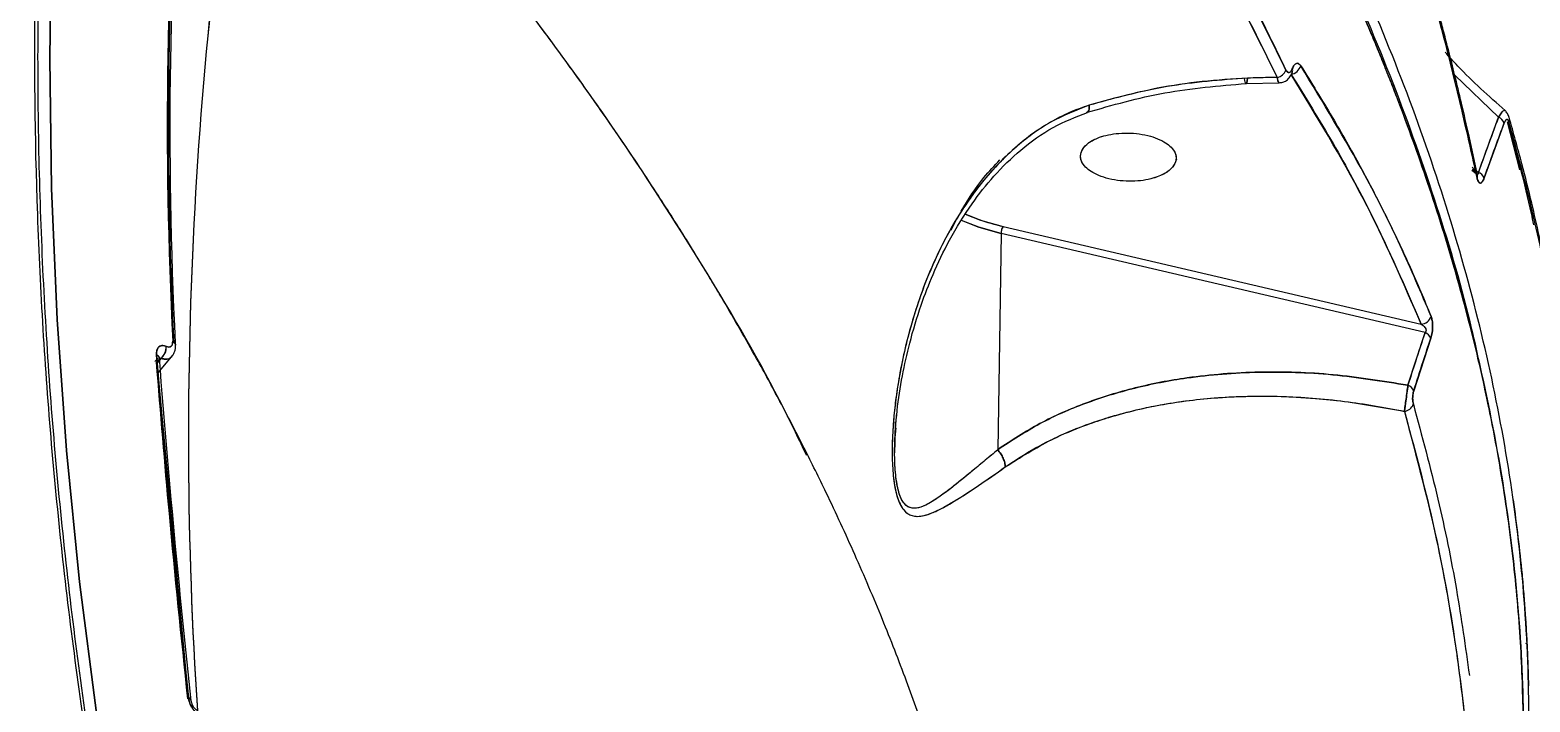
# Model space of a CAD drawing. Header units: millimetres. Extents: x -7083 to 7374, y -8368 to 7509.
# Drawn here: x 1750.2 to 1896.4, y -1570.4 to -1504.9 of the extents above; entities that cross this region are included whole.
import ezdxf

# ---------------------------------------------------------------- set-up
doc = ezdxf.new("R2010")
doc.units = ezdxf.units.MM
for name, color, linetype in [('DIKOM_ОБЪЕКТ', 7, 'Continuous'), ('DIKOM_РАЗМЕР_ЗОНА', 7, 'Continuous'), ('DIKOM_РАЗМЕР_ОБЪЕКТА', 7, 'Continuous')]:
    doc.layers.add(name, color=color, linetype=linetype)
doc.styles.add('style1', font='arial.ttf', dxfattribs={"width": 0.8})
doc.dimstyles.new('1-50', dxfattribs={"dimtxt": 300, "dimasz": 200, "dimexe": 100, "dimexo": 0, "dimgap": 100, "dimtad": 1, "dimtxsty": 'style1', "dimcen": 200, "dimclrd": 7, "dimclre": 7, "dimclrt": 7, "dimadec": 1, "dimazin": 2, "dimtfac": 1, "dimtmove": 0, "dimatfit": 2, "dimfxl": 0, "dimlwd": 25, "dimlwe": 18, "dimarcsym": 0})

# ---------------------------------------------------------------- blocks, each defined once
blk = doc.blocks.new('*D10')
at = {"layer": 'Defpoints', "color": 0, "transparency": 16777216}
for p in [(-5583.43, 647.96), (4593.55, 648.92), (4593.55, -5902.54)]:
    blk.add_point(p, dxfattribs=at)
at = {"layer": 'DIKOM_РАЗМЕР_ОБЪЕКТА', "color": 7, "lineweight": 18, "transparency": 16777216}
for p, q in [((-5583.43, 647.96), (-5583.43, -6002.54)), ((4593.55, 648.92), (4593.55, -6002.54))]:
    blk.add_line(p, q, dxfattribs=at)
at = {"layer": 'DIKOM_РАЗМЕР_ОБЪЕКТА', "color": 7, "lineweight": 25, "transparency": 16777216}
blk.add_line((-5383.43, -5902.54), (4393.55, -5902.54), dxfattribs=at)
at = {"layer": 'DIKOM_РАЗМЕР_ОБЪЕКТА', "color": 7, "transparency": 16777216}
for points in [[(-5383.43, -5869.2), (-5383.43, -5935.87), (-5583.43, -5902.54)], [(4393.55, -5869.2), (4393.55, -5935.87), (4593.55, -5902.54)]]:
    blk.add_solid(points, dxfattribs=at)
at = {"layer": 'DIKOM_РАЗМЕР_ОБЪЕКТА', "color": 7, "transparency": 16777216, "insert": (-226.13, -5649.37), "char_height": 300, "attachment_point": 5, "style": 'style1'}
blk.add_mtext('10150', dxfattribs=at)
blk = doc.blocks.new('*D11')
at = {"layer": 'Defpoints', "color": 0, "transparency": 16777216}
for p in [(-321.71, 5509.06), (-348.71, -4811.52), (5568.58, -4811.52)]:
    blk.add_point(p, dxfattribs=at)
at = {"layer": 'DIKOM_РАЗМЕР_ОБЪЕКТА', "color": 7, "lineweight": 18, "transparency": 16777216}
for p, q in [((-321.71, 5509.06), (5668.58, 5509.06)), ((-348.71, -4811.52), (5668.58, -4811.52))]:
    blk.add_line(p, q, dxfattribs=at)
at = {"layer": 'DIKOM_РАЗМЕР_ОБЪЕКТА', "color": 7, "lineweight": 25, "transparency": 16777216}
blk.add_line((5568.58, 5309.06), (5568.58, -4611.52), dxfattribs=at)
at = {"layer": 'DIKOM_РАЗМЕР_ОБЪЕКТА', "color": 7, "transparency": 16777216}
for points in [[(5535.25, 5309.06), (5601.91, 5309.06), (5568.58, 5509.06)], [(5535.25, -4611.52), (5601.91, -4611.52), (5568.58, -4811.52)]]:
    blk.add_solid(points, dxfattribs=at)
at = {"layer": 'DIKOM_РАЗМЕР_ОБЪЕКТА', "color": 7, "transparency": 16777216, "insert": (5315.31, 775.23), "char_height": 300, "attachment_point": 5, "rotation": 90, "style": 'style1'}
blk.add_mtext('10300', dxfattribs=at)
blk = doc.blocks.new('*D12')
at = {"layer": 'Defpoints', "color": 0, "transparency": 16777216}
for p in [(-621.71, 7509.06), (-373.6, -6811.53), (7273.89, -6811.53)]:
    blk.add_point(p, dxfattribs=at)
at = {"layer": 'DIKOM_РАЗМЕР_ЗОНА', "color": 7, "lineweight": 18, "transparency": 16777216}
for p, q in [((-621.71, 7509.06), (7373.89, 7509.06)), ((-373.6, -6811.53), (7373.89, -6811.53))]:
    blk.add_line(p, q, dxfattribs=at)
at = {"layer": 'DIKOM_РАЗМЕР_ЗОНА', "color": 7, "lineweight": 25, "transparency": 16777216}
blk.add_line((7273.89, 7309.06), (7273.89, -6611.53), dxfattribs=at)
at = {"layer": 'DIKOM_РАЗМЕР_ЗОНА', "color": 7, "transparency": 16777216}
for points in [[(7240.56, 7309.06), (7307.22, 7309.06), (7273.89, 7509.06)], [(7240.56, -6611.53), (7307.22, -6611.53), (7273.89, -6811.53)]]:
    blk.add_solid(points, dxfattribs=at)
at = {"layer": 'DIKOM_РАЗМЕР_ЗОНА', "color": 7, "transparency": 16777216, "insert": (7020.62, 1288.25), "char_height": 300, "attachment_point": 5, "rotation": 90, "style": 'style1'}
blk.add_mtext('14300', dxfattribs=at)
blk = doc.blocks.new('*D13')
at = {"layer": 'Defpoints', "color": 0, "transparency": 16777216}
for p in [(6593.53, 996.24), (-7083.43, 647.96), (6593.53, -8268.31)]:
    blk.add_point(p, dxfattribs=at)
at = {"layer": 'DIKOM_РАЗМЕР_ЗОНА', "color": 7, "lineweight": 18, "transparency": 16777216}
for p, q in [((6593.53, 996.24), (6593.53, -8368.31)), ((-7083.43, 647.96), (-7083.43, -8368.31))]:
    blk.add_line(p, q, dxfattribs=at)
at = {"layer": 'DIKOM_РАЗМЕР_ЗОНА', "color": 7, "lineweight": 25, "transparency": 16777216}
blk.add_line((-6883.43, -8268.31), (6393.53, -8268.31), dxfattribs=at)
at = {"layer": 'DIKOM_РАЗМЕР_ЗОНА', "color": 7, "transparency": 16777216}
for points in [[(-6883.43, -8234.97), (-6883.43, -8301.64), (-7083.43, -8268.31)], [(6393.53, -8234.97), (6393.53, -8301.64), (6593.53, -8268.31)]]:
    blk.add_solid(points, dxfattribs=at)
at = {"layer": 'DIKOM_РАЗМЕР_ЗОНА', "color": 7, "transparency": 16777216, "insert": (322.1, -8015.03), "char_height": 300, "attachment_point": 5, "style": 'style1'}
blk.add_mtext('13650', dxfattribs=at)

msp = doc.modelspace()

# ---------------------------------------------------------------- linework, layer by layer
at = {"layer": 'DIKOM_ОБЪЕКТ', "color": 7, "linetype": 'Continuous', "lineweight": 15}
for p, q in [((1871.776, -1509.546), (1868.895, -1509.597)), ((1871.541, -1509.077), (1871.539, -1509.077)), ((1872.249, -1509.299), (1872.271, -1509.304)), ((1893.344, -1513.409), (1889.081, -1509.312)), ((1889.082, -1509.316), (1893.344, -1513.409)), ((1868.763, -1510.125), (1871.986, -1510.057)), ((1891.382, -1518.781), (1893.344, -1513.409)), ((1893.911, -1513.956), (1891.953, -1519.317)), ((1895.414, -1518.522), (1894.226, -1513.842)), ((1852.68, -1516.808), (1852.672, -1516.833)), ((1861.952, -1517.508), (1861.808, -1517.924)), ((1861.861, -1517.795), (1861.864, -1517.788)), ((1890.756, -1518.566), (1891.154, -1518.888)), ((1890.768, -1518.284), (1891.064, -1518.523)), ((1891.155, -1518.888), (1890.82, -1518.513)), ((1891.075, -1518.533), (1891.382, -1518.781)), ((1891.188, -1518.914), (1891.27, -1518.908)), ((1840.007, -1524.423), (1840.505, -1523.435)), ((1845.07, -1524.06), (1885.815, -1533.575)), ((1845.07, -1524.06), (1885.815, -1533.575)), ((1844.867, -1524.724), (1844.548, -1545.803)), ((1886.192, -1534.374), (1844.867, -1524.724)), ((1884.518, -1539.52), (1886.192, -1534.374)), ((1763.536, -1535.744), (1763.518, -1535.735)), ((1763.518, -1535.735), (1763.536, -1535.744)), ((1886.751, -1534.945), (1885.081, -1540.079)), ((1762.746, -1536.926), (1762.407, -1537.203)), ((1763.01, -1536.909), (1762.551, -1537.471)), ((1765.679, -1569.952), (1762.575, -1536.585)), ((1762.591, -1537.228), (1762.628, -1537.198)), ((1762.737, -1538.326), (1764.18, -1536.606)), ((1763.01, -1536.909), (1762.75, -1537.232)), ((1762.824, -1537.037), (1762.992, -1536.9)), ((1762.857, -1536.891), (1762.837, -1536.875)), ((1762.992, -1536.9), (1763.01, -1536.909)), ((1834.571, -1541.315), (1834.567, -1541.545)), ((1834.544, -1543.093), (1834.507, -1545.547)), ((1764.979, -1563.057), (1765.631, -1570.073)), ((1896.118, -1564.735), (1896.019, -1564.677)), ((1896.119, -1564.744), (1896.019, -1564.685))]:
    msp.add_line(p, q, dxfattribs=at)
at = {"layer": 'DIKOM_ОБЪЕКТ', "color": 7, "linetype": 'Continuous', "lineweight": 15, "flags": 128}
for points in [[(1770.432, -1635.432), (1766.971, -1622.682), (1763.869, -1609.905), (1761.127, -1597.107), (1758.749, -1584.297), (1756.735, -1571.483), (1755.086, -1558.675), (1753.804, -1545.88), (1752.89, -1533.106), (1752.344, -1520.363), (1752.167, -1507.658), (1752.359, -1495), (1752.919, -1482.397), (1753.847, -1469.857), (1755.143, -1457.389), (1756.805, -1445.001), (1758.833, -1432.7), (1761.226, -1420.495), (1763.981, -1408.395), (1767.097, -1396.406), (1770.572, -1384.536), (1774.404, -1372.794)], [(1774.404, -1372.794), (1770.572, -1384.536), (1767.097, -1396.406), (1763.981, -1408.395), (1761.226, -1420.495), (1758.833, -1432.7), (1756.805, -1445.001), (1755.143, -1457.389), (1753.847, -1469.857), (1752.919, -1482.397), (1752.359, -1495), (1752.167, -1507.658), (1752.344, -1520.363), (1752.89, -1533.106), (1753.804, -1545.88), (1755.086, -1558.675), (1756.735, -1571.483), (1758.749, -1584.297), (1761.127, -1597.107), (1763.869, -1609.905), (1766.971, -1622.682), (1770.432, -1635.432)], [(1868.895, -1509.597), (1868.866, -1509.858), (1868.827, -1510.035), (1868.779, -1510.119), (1868.726, -1510.106), (1868.67, -1509.996), (1868.612, -1509.796), (1868.583, -1509.66)], [(1868.763, -1510.125), (1868.779, -1510.119), (1868.827, -1510.035), (1868.866, -1509.858), (1868.895, -1509.597)], [(1841.361, -1522.846), (1842.873, -1523.429), (1845.07, -1524.06)], [(1840.99, -1523.45), (1842.715, -1524.112), (1844.867, -1524.724)], [(1844.867, -1524.724), (1842.715, -1524.112), (1841.032, -1523.468)], [(1764.251, -1535.383), (1763.983, -1528.891), (1763.968, -1528.445)], [(1764.161, -1535.232), (1764.242, -1535.277), (1764.31, -1535.328), (1764.365, -1535.384), (1764.406, -1535.443), (1764.431, -1535.505), (1764.44, -1535.568), (1764.434, -1535.632), (1764.411, -1535.696)], [(1762.575, -1536.585), (1762.695, -1536.652), (1762.784, -1536.729), (1762.838, -1536.816), (1762.857, -1536.908), (1762.84, -1537.003), (1762.786, -1537.096), (1762.698, -1537.185), (1762.58, -1537.265)], [(1896.007, -1562.396), (1895.992, -1562.422), (1895.966, -1562.467)], [(1895.967, -1562.466), (1895.992, -1562.422), (1896.006, -1562.398)]]:
    msp.add_lwpolyline(points, dxfattribs=at)
at = {"layer": 'DIKOM_ОБЪЕКТ', "color": 7, "linetype": 'Continuous', "lineweight": 15}
for centre, radius, start, end in [((2172.566, -1544.625), 406.879, 169.94975, 183.75446), ((2172.56, -1544.624), 406.873, 169.94969, 183.7474), ((2187.231, -1513.922), 423.607, 175.38372, 182.88355), ((2186.981, -1514.563), 423.243, 175.38346, 182.81955), ((2187.101, -1514.402), 423.225, 175.38358, 182.84796), ((1872.95, -1508.082), 1.162, 278.91, 344.372), ((1871.518, -1508.38), 1.195, 282.47869, 339.03287), ((1872.851, -1508.869), 0.439, 342.13968, 24.3787), ((1872.851, -1508.869), 0.439, 342.18282, 24.3769), ((1892.926, -1514.41), 1.085, 24.73065, 67.3237), ((1893.761, -1513.616), 0.645, 337.44213, 18.11449), ((1893.759, -1513.616), 0.648, 337.48566, 15.49153), ((1890.582, -1519.278), 0.801, 47.27078, 72.69198), ((1890.614, -1519.217), 0.734, 35.7895, 73.7013), ((1890.769, -1519.078), 0.529, 335.08044, 18.76577), ((1890.768, -1519.078), 0.53, 335.09609, 17.72829), ((1890.987, -1519.775), 1.07, 25.34391, 68.33707), ((1846.081, -1524.733), 1.215, 146.39893, 179.61005), ((1885.729, -1532.474), 1.104, 274.45053, 341.86895), ((1885.812, -1535.305), 1.006, 20.96739, 67.78254), ((1762.093, -1535.793), 1.426, 309.0717, 2.3392), ((1762.112, -1535.802), 1.426, 309.06824, 2.33817), ((1764.02, -1535.634), 0.426, 9.67658, 70.68928), ((1762.461, -1536.972), 0.403, 10.59151, 73.51796), ((1884.158, -1540.445), 0.992, 21.62189, 68.72453), ((1884.029, -1540.994), 1.086, 277.88284, 339.21712), ((1765.558, -1570.344), 0.41, 10.44393, 72.86877), ((1765.556, -1570.347), 0.414, 11.91884, 72.71455)]:
    msp.add_arc(centre, radius, start, end, dxfattribs=at)
for points, knots in [([(1912.374, -1512.63), (1913.301, -1510.575), (1915.159, -1506.455), (1917.635, -1499.904), (1919.872, -1493.102), (1921.842, -1486.049), (1923.558, -1478.739), (1925.027, -1471.115), (1926.135, -1463.857), (1926.952, -1457.032), (1927.538, -1450.698), (1927.974, -1444.104), (1928.244, -1437.382), (1928.333, -1431.604), (1928.321, -1426.857), (1928.264, -1423.067), (1928.156, -1419.178), (1927.996, -1415.189), (1927.781, -1411.098), (1927.507, -1406.905), (1927.114, -1401.831), (1926.547, -1395.758), (1925.738, -1388.562), (1924.728, -1380.928), (1923.533, -1373.088), (1922.296, -1365.901), (1921.075, -1359.415), (1919.923, -1353.707), (1918.559, -1347.368), (1917.476, -1342.657), (1916.701, -1339.417), (1916.44, -1338.338), (1916.172, -1337.241), (1915.897, -1336.127), (1915.616, -1334.996), (1915.28, -1333.661), (1914.835, -1331.913), (1914.22, -1329.54), (1913.421, -1326.52), (1912.421, -1322.846), (1911.255, -1318.688), (1910.043, -1314.504), (1908.612, -1309.703), (1907.045, -1304.623), (1905.159, -1298.732), (1902.627, -1291.096), (1899.324, -1281.65), (1895.358, -1270.933), (1892.628, -1264.028), (1891.316, -1260.709)], [0, 0, 0, 0, 0.0356099, 0.0713872, 0.1073338, 0.1429089, 0.1783702, 0.2143467, 0.2508402, 0.2779122, 0.3055302, 0.333695, 0.3624074, 0.3899729, 0.4049442, 0.4201751, 0.4356657, 0.4514162, 0.4674266, 0.483697, 0.5002277, 0.5259928, 0.5530553, 0.5814159, 0.6110753, 0.6394003, 0.6596954, 0.6811189, 0.7006087, 0.7272294, 0.7309596, 0.7347465, 0.7385898, 0.7424897, 0.7464462, 0.7504593, 0.7564866, 0.7647492, 0.7752474, 0.7879816, 0.802952, 0.8183428, 0.8312156, 0.8524192, 0.8705211, 0.8915209, 0.9303476, 0.9665079, 1, 1, 1, 1]), ([(1890.846, -1609.955), (1891.159, -1608.995), (1892.636, -1604.452), (1894.333, -1596.022), (1895.907, -1584.684), (1896.453, -1573.056), (1896.07, -1561.396), (1894.784, -1549.74), (1892.667, -1538.164), (1889.707, -1526.497), (1885.921, -1514.77), (1881.22, -1502.744), (1875.551, -1490.415), (1868.841, -1477.778), (1861.208, -1465.1), (1852.687, -1452.448), (1843.329, -1439.893), (1833.367, -1427.713), (1822.863, -1415.899), (1811.866, -1404.441), (1800.154, -1393.11), (1787.786, -1381.902), (1778.994, -1374.592), (1774.59, -1370.93)], [0, 0, 0, 0, 0.0135607, 0.0641553, 0.114695, 0.1652992, 0.2160882, 0.2642572, 0.3124101, 0.3602934, 0.4080108, 0.4556635, 0.5062443, 0.5569852, 0.6080096, 0.6591194, 0.7099204, 0.7605306, 0.808183, 0.8558731, 0.9037014, 0.9517714, 1, 1, 1, 1]), ([(1769.354, -1635.306), (1768.552, -1632.487), (1766.675, -1625.885), (1764.055, -1615.468), (1761.441, -1604.063), (1759.121, -1592.635), (1757.087, -1581.191), (1755.342, -1569.736), (1753.888, -1558.277), (1752.726, -1546.819), (1751.858, -1535.367), (1751.285, -1523.929), (1751.007, -1512.511), (1751.027, -1501.117), (1751.344, -1489.754), (1751.959, -1478.428), (1752.872, -1467.145), (1754.085, -1455.911), (1755.597, -1444.732), (1757.408, -1433.614), (1759.519, -1422.563), (1761.929, -1411.585), (1764.634, -1400.685), (1767.649, -1389.874), (1770.536, -1380.392), (1772.541, -1374.563), (1773.331, -1372.266)], [0, 0, 0, 0, 0.0315726, 0.0739261, 0.1163149, 0.158739, 0.2011984, 0.2436933, 0.286224, 0.3287908, 0.371394, 0.4140339, 0.4567112, 0.4994261, 0.5421792, 0.5849711, 0.6278022, 0.670673, 0.7135842, 0.7565362, 0.7995296, 0.8425649, 0.8856425, 0.9287628, 0.9719264, 1, 1, 1, 1]), ([(1892.398, -1541.737), (1891.884, -1539.192), (1890.575, -1532.709), (1887.473, -1522.149), (1883.217, -1510.105), (1878.18, -1498.261), (1872.485, -1486.652), (1866.184, -1475.294), (1860.716, -1466.449), (1856.534, -1460.123), (1853.932, -1456.311), (1851.242, -1452.491), (1848.422, -1448.607), (1845.449, -1444.636), (1842.468, -1440.773), (1839.168, -1436.616), (1835.316, -1431.909), (1830.696, -1426.47), (1825.682, -1420.797), (1820.544, -1415.202), (1815.301, -1409.698), (1810.145, -1404.472), (1805.107, -1399.531), (1800.359, -1395.009), (1796.4, -1391.341), (1792.971, -1388.226), (1789.661, -1385.266), (1785.437, -1381.569), (1780.273, -1377.15), (1776.441, -1373.991), (1774.379, -1372.29)], [0, 0, 0, 0, 0.0453122, 0.115426, 0.1855387, 0.2556483, 0.3210816, 0.3865177, 0.4520719, 0.4741639, 0.49622, 0.5182624, 0.5405655, 0.5638523, 0.5875492, 0.6080978, 0.6366901, 0.6702677, 0.704035, 0.7372341, 0.7699592, 0.8026721, 0.8314578, 0.85962, 0.8852314, 0.8988444, 0.9171202, 0.9400882, 0.9677558, 1, 1, 1, 1]), ([(1774.404, -1372.794), (1779.065, -1376.681), (1788.368, -1384.439), (1801.398, -1396.347), (1813.69, -1408.391), (1825.177, -1420.576), (1835.875, -1432.897), (1845.593, -1445.117), (1854.371, -1457.223), (1862.222, -1469.166), (1869.275, -1481.12), (1875.504, -1493.027), (1881.015, -1505.111), (1885.761, -1517.372), (1889.673, -1529.803), (1892.654, -1542.164), (1894.684, -1554.407), (1895.744, -1566.463), (1895.842, -1578.048), (1895.028, -1589.152), (1893.461, -1599.729), (1891.72, -1606.538), (1890.859, -1609.901)], [0, 0, 0, 0, 0.0516132, 0.1030298, 0.1541866, 0.2052073, 0.2562128, 0.3073236, 0.3557209, 0.4043891, 0.4528875, 0.5011443, 0.5492639, 0.6002626, 0.6513417, 0.7026233, 0.7542151, 0.8056739, 0.8568568, 0.9049745, 0.953059, 1, 1, 1, 1]), ([(1888.582, -1616.929), (1889.404, -1614.517), (1891.437, -1608.551), (1893.345, -1599.897), (1894.737, -1591.105), (1895.303, -1585.299), (1895.551, -1581.328), (1895.649, -1579.258), (1895.717, -1577.176), (1895.755, -1575.08), (1895.761, -1572.972), (1895.717, -1568.996), (1895.448, -1562.991), (1894.648, -1554.773), (1893.332, -1546.083), (1891.518, -1537.308), (1889.225, -1528.492), (1886.596, -1520.046), (1884.468, -1514.14), (1883.223, -1510.912), (1882.907, -1510.104), (1882.587, -1509.293), (1882.262, -1508.48), (1881.932, -1507.664), (1881.597, -1506.845), (1881.258, -1506.024), (1880.741, -1504.79), (1879.947, -1502.929), (1878.756, -1500.222), (1877.215, -1496.852), (1875.284, -1492.813), (1872.914, -1488.101), (1870.059, -1482.726), (1866.658, -1476.687), (1863.05, -1470.664), (1859.316, -1464.763), (1855.547, -1459.087), (1852.404, -1454.578), (1850.074, -1451.339), (1848.711, -1449.471), (1847.306, -1447.575), (1845.858, -1445.649), (1844.367, -1443.695), (1842.832, -1441.712), (1841.252, -1439.702), (1837.289, -1434.734), (1830.819, -1426.99), (1821.563, -1416.69), (1812.164, -1406.905), (1802.701, -1397.636), (1793.239, -1388.885), (1783.874, -1380.637), (1777.508, -1375.365), (1774.404, -1372.794)], [0, 0, 0, 0, 0.0334147, 0.0826657, 0.1156167, 0.1489204, 0.1577014, 0.1665067, 0.1753361, 0.1841897, 0.1930676, 0.2019696, 0.2342408, 0.2680925, 0.3035248, 0.3405376, 0.3744168, 0.4095199, 0.4414235, 0.4446081, 0.4478019, 0.4510049, 0.4542169, 0.4574382, 0.4606685, 0.463908, 0.4671567, 0.4752611, 0.4859211, 0.4991366, 0.5150441, 0.5335481, 0.5546487, 0.5783457, 0.6046392, 0.6255716, 0.6479003, 0.6716254, 0.6788823, 0.6862604, 0.6937597, 0.7013803, 0.7091221, 0.7169852, 0.7249694, 0.7330749, 0.7762287, 0.8177086, 0.8575147, 0.8956469, 0.9321052, 0.9668896, 1, 1, 1, 1]), ([(1872.633, -1508.807), (1870.632, -1504.753), (1866.634, -1496.652), (1860.067, -1485.356), (1853.469, -1474.942), (1849.01, -1468.598), (1846.779, -1465.423)], [0, 0, 0, 0, 0.2802032, 0.5599223, 0.7797709, 1, 1, 1, 1]), ([(1846.779, -1465.423), (1848.014, -1467.164), (1850.333, -1470.43), (1853.423, -1475.014), (1855.886, -1478.792), (1857.804, -1481.825), (1858.979, -1483.725), (1859.67, -1484.858), (1859.978, -1485.366), (1860.266, -1485.842), (1860.534, -1486.288), (1860.782, -1486.701), (1862.517, -1489.608), (1865.487, -1494.791), (1869.349, -1502.032), (1871.575, -1506.625), (1872.633, -1508.807)], [0, 0, 0, 0, 0.1208213, 0.2266477, 0.3174792, 0.3821899, 0.4363202, 0.4487488, 0.4604517, 0.4714289, 0.4816803, 0.4912059, 0.5000058, 0.6824333, 0.849098, 1, 1, 1, 1]), ([(1845.948, -1466.229), (1848.768, -1470.263), (1854.403, -1478.325), (1861.29, -1489.599), (1867.106, -1500.009), (1870.218, -1506.365), (1871.776, -1509.546)], [0, 0, 0, 0, 0.2801994, 0.5599177, 0.7797677, 1, 1, 1, 1]), ([(1845.948, -1466.229), (1848.464, -1469.817), (1853.496, -1476.995), (1860.234, -1487.815), (1866.429, -1498.675), (1869.991, -1505.917), (1871.776, -1509.546)], [0, 0, 0, 0, 0.2491958, 0.49863, 0.7487447, 1, 1, 1, 1]), ([(1825.93, -1546.374), (1825.208, -1544.866), (1822.291, -1538.77), (1816.035, -1528.078), (1807.203, -1514.357), (1797.223, -1500.722), (1786.285, -1487.156), (1778.139, -1478.244), (1774.055, -1473.775)], [0, 0, 0, 0, 0.0617632, 0.2496076, 0.4367593, 0.623813, 0.8113589, 1, 1, 1, 1]), ([(1845.555, -1640.527), (1845.692, -1639.488), (1846.137, -1636.13), (1846.442, -1630.94), (1846.577, -1624.962), (1846.465, -1619.469), (1846.127, -1613.813), (1845.556, -1608.11), (1844.882, -1603.257), (1844.217, -1599.3), (1843.625, -1596.158), (1842.954, -1592.95), (1842.202, -1589.678), (1841.366, -1586.34), (1840.44, -1582.938), (1839.24, -1578.843), (1837.68, -1573.976), (1835.654, -1568.257), (1833.311, -1562.244), (1830.703, -1556.125), (1828.131, -1550.566), (1825.676, -1545.585), (1823.415, -1541.23), (1820.798, -1536.423), (1818.764, -1532.876), (1817.326, -1530.447), (1816.844, -1529.639), (1816.35, -1528.819), (1815.846, -1527.987), (1815.33, -1527.143), (1814.716, -1526.147), (1813.906, -1524.846), (1812.794, -1523.085), (1811.355, -1520.847), (1809.572, -1518.136), (1807.509, -1515.08), (1805.383, -1512.018), (1802.892, -1508.52), (1800.191, -1504.836), (1796.97, -1500.589), (1792.683, -1495.116), (1787.164, -1488.406), (1780.624, -1480.871), (1776.188, -1476.079), (1774.055, -1473.775)], [0, 0, 0, 0, 0.0203703, 0.065874, 0.09963, 0.1340668, 0.1691855, 0.2049869, 0.2393583, 0.258026, 0.2770174, 0.2963326, 0.3159718, 0.3359351, 0.3562227, 0.3768348, 0.4089613, 0.4427054, 0.4780682, 0.5150505, 0.5503689, 0.5756748, 0.6023877, 0.6266895, 0.6598828, 0.664534, 0.6692558, 0.6740481, 0.6789109, 0.6838442, 0.6888481, 0.6963635, 0.7066662, 0.7197564, 0.7356346, 0.7543012, 0.7734919, 0.789543, 0.8159818, 0.838553, 0.8647376, 0.9131506, 0.9582388, 1, 1, 1, 1]), ([(1891.27, -1518.908), (1891.009, -1517.687), (1890.521, -1515.401), (1889.778, -1512.184), (1889.112, -1509.421), (1888.534, -1507.117), (1888.043, -1505.22), (1887.533, -1503.294), (1886.898, -1500.958), (1886.03, -1497.878), (1884.918, -1494.102), (1883.538, -1489.623), (1882.472, -1486.389), (1881.901, -1484.655)], [0, 0, 0, 0, 0.1089636, 0.2041494, 0.2855872, 0.353296, 0.4072869, 0.452507, 0.5223019, 0.6119252, 0.7213911, 0.8507307, 1, 1, 1, 1]), ([(1881.875, -1485.067), (1882.929, -1488.313), (1885.038, -1494.803), (1888.297, -1506.261), (1890.129, -1514.354), (1891.249, -1519.301)], [0, 0, 0, 0, 0.2801019, 0.5599815, 1, 1, 1, 1]), ([(1891.249, -1519.301), (1890.65, -1516.565), (1889.422, -1510.958), (1887.226, -1502.519), (1884.741, -1493.852), (1882.85, -1488.055), (1881.875, -1485.067)], [0, 0, 0, 0, 0.2440503, 0.5000264, 0.7422773, 1, 1, 1, 1]), ([(1874.069, -1508.395), (1873.995, -1508.307), (1873.846, -1508.13), (1873.609, -1508.157), (1873.401, -1508.341), (1873.301, -1508.572), (1873.251, -1508.688)], [0, 0, 0, 0, 0.2795022, 0.5596958, 0.7802065, 1, 1, 1, 1]), ([(1873.251, -1508.688), (1873.309, -1508.558), (1873.425, -1508.299), (1873.646, -1508.143), (1873.871, -1508.153), (1874.003, -1508.315), (1874.069, -1508.395)], [0, 0, 0, 0, 0.2500231, 0.5004544, 0.7507251, 1, 1, 1, 1]), ([(1886.778, -1532.818), (1885.8, -1530.512), (1883.845, -1525.902), (1879.754, -1517.735), (1876.226, -1511.938), (1874.069, -1508.395)], [0, 0, 0, 0, 0.2801058, 0.5599857, 1, 1, 1, 1]), ([(1874.069, -1508.395), (1875.11, -1510.062), (1877.142, -1513.315), (1879.899, -1518.207), (1882.431, -1523.081), (1884.747, -1527.954), (1886.11, -1531.217), (1886.778, -1532.818)], [0, 0, 0, 0, 0.2074363, 0.4049698, 0.6038357, 0.8057308, 1, 1, 1, 1]), ([(1893.995, -1512.755), (1892.408, -1511.352), (1890.365, -1509.547), (1888.549, -1507.528), (1888.144, -1507.078)], [0, 0, 0, 0, 0.7771171, 1, 1, 1, 1]), ([(1868.895, -1509.597), (1867.419, -1509.691), (1864.458, -1509.881), (1859.25, -1510.647), (1855.648, -1511.631), (1853.452, -1512.232)], [0, 0, 0, 0, 0.2793067, 0.5604665, 1, 1, 1, 1]), ([(1868.895, -1509.597), (1866.259, -1509.791), (1860.97, -1510.179), (1855.963, -1511.546), (1853.452, -1512.232)], [0, 0, 0, 0, 0.4983302, 1, 1, 1, 1]), ([(1871.776, -1509.546), (1871.176, -1509.547), (1870.214, -1509.548), (1869.255, -1509.584), (1868.895, -1509.597)], [0, 0, 0, 0, 0.6241816, 1, 1, 1, 1]), ([(1871.985, -1510.032), (1871.968, -1510.032), (1871.935, -1510.033), (1871.859, -1509.914), (1871.811, -1509.701), (1871.776, -1509.546)], [0, 0, 0, 0, 0.2284829, 0.4375896, 1, 1, 1, 1]), ([(1871.776, -1509.546), (1871.815, -1509.741), (1871.865, -1509.986), (1871.926, -1509.986), (1871.939, -1509.986)], [0, 0, 0, 0, 0.793933, 1, 1, 1, 1]), ([(1871.986, -1510.047), (1872.098, -1510.037), (1872.343, -1510.016), (1872.697, -1509.832), (1873.045, -1509.503), (1873.193, -1509.173), (1873.269, -1509.003)], [0, 0, 0, 0, 0.2012401, 0.4402122, 0.7107814, 1, 1, 1, 1]), ([(1873.251, -1508.688), (1873.201, -1508.795), (1873.1, -1509.009), (1872.92, -1509.081), (1872.758, -1509.018), (1872.675, -1508.878), (1872.633, -1508.807)], [0, 0, 0, 0, 0.2788818, 0.5583688, 0.7788371, 1, 1, 1, 1]), ([(1872.633, -1508.807), (1872.681, -1508.885), (1872.776, -1509.041), (1872.948, -1509.08), (1873.088, -1508.99), (1873.188, -1508.843), (1873.23, -1508.739), (1873.251, -1508.688)], [0, 0, 0, 0, 0.2500246, 0.4994481, 0.7492262, 0.876078, 1, 1, 1, 1]), ([(1885.815, -1533.575), (1884.037, -1529.478), (1880.477, -1521.275), (1875.581, -1513.248), (1873.13, -1509.23)], [0, 0, 0, 0, 0.4994968, 1, 1, 1, 1]), ([(1873.13, -1509.23), (1874.521, -1511.475), (1877.3, -1515.962), (1881.683, -1524.064), (1884.248, -1529.967), (1885.815, -1533.575)], [0, 0, 0, 0, 0.2801034, 0.5599834, 1, 1, 1, 1]), ([(1853.194, -1512.944), (1855.713, -1512.227), (1860.754, -1510.793), (1866.092, -1510.348), (1868.763, -1510.125)], [0, 0, 0, 0, 0.4995612, 1, 1, 1, 1]), ([(1853.452, -1512.232), (1852.178, -1512.73), (1849.638, -1513.724), (1846.256, -1516.233), (1843.326, -1519.23), (1840.855, -1522.646), (1838.82, -1526.326), (1837.18, -1530.193), (1835.902, -1534.195), (1834.963, -1538.303), (1834.371, -1542.475), (1834.204, -1545.966), (1834.364, -1548.634), (1834.701, -1550.46), (1835.328, -1551.771), (1836.176, -1552.317), (1837.123, -1552.316), (1838.46, -1551.893), (1840.265, -1550.888), (1842.631, -1549.334), (1844.398, -1548.102), (1845.283, -1547.485)], [0, 0, 0, 0, 0.0618937, 0.1234022, 0.1852481, 0.2470141, 0.3091222, 0.3707902, 0.4326096, 0.4951148, 0.5578598, 0.6209494, 0.6531015, 0.6854616, 0.7177598, 0.7499436, 0.7818892, 0.8134119, 0.876106, 0.9380011, 1, 1, 1, 1]), ([(1853.452, -1512.232), (1852.808, -1512.459), (1851.505, -1512.919), (1849.653, -1513.888), (1847.882, -1515.04), (1846.085, -1516.476), (1844.257, -1518.26), (1842.44, -1520.431), (1840.541, -1523.192), (1838.712, -1526.548), (1837.264, -1530.023), (1836.233, -1533.149), (1835.509, -1535.87), (1834.982, -1538.414), (1834.624, -1540.704), (1834.388, -1542.82), (1834.261, -1544.861), (1834.253, -1546.572), (1834.319, -1547.845), (1834.416, -1548.808), (1834.564, -1549.695), (1834.842, -1550.773), (1835.252, -1551.587), (1835.77, -1552.055), (1836.226, -1552.264), (1836.768, -1552.323), (1837.41, -1552.228), (1838.198, -1551.962), (1839.158, -1551.503), (1840.63, -1550.65), (1842.621, -1549.341), (1844.394, -1548.105), (1845.283, -1547.485)], [0, 0, 0, 0, 0.031105, 0.0629402, 0.093603, 0.1252867, 0.1649243, 0.2064767, 0.2502154, 0.3127715, 0.3749466, 0.4164633, 0.4585068, 0.499783, 0.5319755, 0.5619717, 0.5953194, 0.6246622, 0.6409867, 0.6560375, 0.672376, 0.6876076, 0.7188928, 0.7341697, 0.7504162, 0.7692631, 0.7901176, 0.8132458, 0.8430384, 0.8757786, 0.9376999, 1, 1, 1, 1]), ([(1853.24, -1512.918), (1853.287, -1512.905), (1853.383, -1512.877), (1853.459, -1512.637), (1853.454, -1512.366), (1853.452, -1512.232)], [0, 0, 0, 0, 0.3181151, 0.6620151, 1, 1, 1, 1]), ([(1853.452, -1512.232), (1853.454, -1512.36), (1853.458, -1512.621), (1853.403, -1512.835), (1853.335, -1512.868), (1853.313, -1512.879)], [0, 0, 0, 0, 0.3972405, 0.8042174, 1, 1, 1, 1]), ([(1893.344, -1513.409), (1893.443, -1513.253), (1893.64, -1512.941), (1893.845, -1512.734), (1893.904, -1512.762), (1893.924, -1512.771)], [0, 0, 0, 0, 0.400909, 0.8015195, 1, 1, 1, 1]), ([(1893.85, -1512.781), (1893.842, -1512.78), (1893.791, -1512.776), (1893.611, -1512.987), (1893.433, -1513.269), (1893.344, -1513.409)], [0, 0, 0, 0, 0.093659, 0.5490987, 1, 1, 1, 1]), ([(1894.383, -1513.443), (1894.36, -1513.373), (1894.313, -1513.234), (1894.214, -1513.048), (1894.104, -1512.889), (1894.025, -1512.811), (1893.986, -1512.772)], [0, 0, 0, 0, 0.2525734, 0.5045636, 0.7588086, 1, 1, 1, 1]), ([(1834.506, -1545.562), (1834.564, -1544.378), (1834.676, -1542.071), (1835.214, -1538.668), (1835.981, -1535.217), (1836.978, -1531.91), (1838.269, -1528.558), (1839.869, -1525.224), (1841.845, -1522.005), (1844.178, -1519.041), (1846.795, -1516.492), (1849.848, -1514.267), (1852.162, -1513.384), (1853.297, -1512.951)], [0, 0, 0, 0, 0.0916163, 0.1784281, 0.2600857, 0.3570212, 0.4367199, 0.5287156, 0.6332072, 0.7184855, 0.8101465, 0.9068095, 1, 1, 1, 1]), ([(1893.344, -1513.409), (1892.971, -1514.408), (1892.304, -1516.193), (1891.663, -1517.99), (1891.382, -1518.781)], [0, 0, 0, 0, 0.5599988, 1, 1, 1, 1]), ([(1891.953, -1519.317), (1892.312, -1518.313), (1892.952, -1516.52), (1893.618, -1514.74), (1893.911, -1513.956)], [0, 0, 0, 0, 0.5599988, 1, 1, 1, 1]), ([(1893.911, -1513.956), (1893.957, -1513.856), (1894.048, -1513.656), (1894.189, -1513.598), (1894.292, -1513.682), (1894.336, -1513.803), (1894.357, -1513.864)], [0, 0, 0, 0, 0.2783825, 0.5572727, 0.7785077, 1, 1, 1, 1]), ([(1894.357, -1513.864), (1894.332, -1513.796), (1894.283, -1513.66), (1894.186, -1513.607), (1894.101, -1513.641), (1894.035, -1513.709), (1893.97, -1513.813), (1893.931, -1513.908), (1893.911, -1513.956)], [0, 0, 0, 0, 0.2500277, 0.4996368, 0.6255574, 0.7496302, 0.8732939, 1, 1, 1, 1]), ([(1896.775, -1523.881), (1896.702, -1523.513), (1896.046, -1520.209), (1895.091, -1516.862), (1894.242, -1513.886)], [0, 0, 0, 0, 0.1111518, 1, 1, 1, 1]), ([(1900.945, -1565.915), (1901.025, -1563.188), (1901.187, -1557.659), (1900.814, -1549.111), (1899.981, -1540.508), (1898.641, -1531.811), (1896.85, -1523), (1895.199, -1516.949), (1894.357, -1513.864)], [0, 0, 0, 0, 0.1622327, 0.3288992, 0.5000001, 0.6599901, 0.8266567, 1, 1, 1, 1]), ([(1900.989, -1565.562), (1901.038, -1564.253), (1901.129, -1561.858), (1901.145, -1558.571), (1901.11, -1555.931), (1901.045, -1553.767), (1900.963, -1551.848), (1900.81, -1549.066), (1900.525, -1545.356), (1900.055, -1540.948), (1899.493, -1536.768), (1898.885, -1532.94), (1898.317, -1529.828), (1897.793, -1527.201), (1897.268, -1524.722), (1896.543, -1521.568), (1895.587, -1517.727), (1894.8, -1514.929), (1894.375, -1513.416)], [0, 0, 0, 0, 0.0778321, 0.1424906, 0.1940325, 0.2330536, 0.2692423, 0.3061089, 0.3950776, 0.4843905, 0.560169, 0.6348118, 0.7028761, 0.7371485, 0.7838143, 0.8431474, 0.9151884, 1, 1, 1, 1]), ([(1852.736, -1516.671), (1852.893, -1516.439), (1853.213, -1515.963), (1854.118, -1515.472), (1855.103, -1515.156), (1856.092, -1514.982), (1857.203, -1514.926), (1858.35, -1515.011), (1859.432, -1515.234), (1860.358, -1515.571), (1861.072, -1515.982), (1861.657, -1516.513), (1862.016, -1517.18), (1861.877, -1517.68), (1861.808, -1517.924)], [0, 0, 0, 0, 0.0986972, 0.2017099, 0.2683497, 0.3414736, 0.4193721, 0.5, 0.5806279, 0.6585264, 0.7316484, 0.79829, 0.9013023, 1, 1, 1, 1]), ([(1852.736, -1516.671), (1852.873, -1516.462), (1853.184, -1515.986), (1854.078, -1515.484), (1855.103, -1515.157), (1856.093, -1514.982), (1857.203, -1514.926), (1858.35, -1515.011), (1859.432, -1515.234), (1860.358, -1515.571), (1861.072, -1515.981), (1861.681, -1516.534), (1862.022, -1517.207), (1861.873, -1517.705), (1861.808, -1517.924)], [0, 0, 0, 0, 0.0887089, 0.2016905, 0.2684634, 0.3414637, 0.4193671, 0.5, 0.5806329, 0.6585363, 0.7315366, 0.7983095, 0.9112911, 1, 1, 1, 1]), ([(1861.808, -1517.924), (1861.652, -1518.157), (1861.331, -1518.633), (1860.426, -1519.124), (1859.442, -1519.439), (1858.452, -1519.614), (1857.341, -1519.669), (1856.194, -1519.585), (1855.112, -1519.361), (1854.186, -1519.025), (1853.472, -1518.614), (1852.887, -1518.083), (1852.528, -1517.415), (1852.668, -1516.916), (1852.736, -1516.671)], [0, 0, 0, 0, 0.0986969, 0.2017099, 0.2683497, 0.3414736, 0.4193721, 0.5, 0.5806279, 0.6585264, 0.7316484, 0.79829, 0.901302, 1, 1, 1, 1]), ([(1861.808, -1517.924), (1861.671, -1518.134), (1861.36, -1518.609), (1860.466, -1519.112), (1859.441, -1519.439), (1858.452, -1519.614), (1857.341, -1519.669), (1856.194, -1519.585), (1855.112, -1519.361), (1854.186, -1519.025), (1853.473, -1518.615), (1852.863, -1518.061), (1852.523, -1517.389), (1852.671, -1516.89), (1852.736, -1516.671)], [0, 0, 0, 0, 0.0887089, 0.2016905, 0.2684634, 0.3414637, 0.4193671, 0.5, 0.5806329, 0.6585363, 0.7315366, 0.7983095, 0.9112911, 1, 1, 1, 1]), ([(1840.969, -1522.554), (1841.668, -1521.428), (1842.779, -1519.638), (1844.223, -1518.124), (1844.758, -1517.562)], [0, 0, 0, 0, 0.6291445, 1, 1, 1, 1]), ([(1891.382, -1518.781), (1891.384, -1518.806), (1891.387, -1518.853), (1891.379, -1518.912), (1891.354, -1518.959), (1891.301, -1518.973), (1891.224, -1518.942), (1891.056, -1518.817), (1890.924, -1518.646), (1890.82, -1518.513)], [0, 0, 0, 0, 0.0709589, 0.134766, 0.1946821, 0.2884214, 0.3981307, 0.5275718, 1, 1, 1, 1]), ([(1891.249, -1519.301), (1891.29, -1519.45), (1891.372, -1519.748), (1891.569, -1519.881), (1891.782, -1519.727), (1891.896, -1519.454), (1891.953, -1519.317)], [0, 0, 0, 0, 0.2814041, 0.5614196, 0.7807521, 1, 1, 1, 1]), ([(1891.953, -1519.317), (1891.922, -1519.399), (1891.859, -1519.561), (1891.752, -1519.728), (1891.644, -1519.826), (1891.507, -1519.847), (1891.357, -1519.704), (1891.285, -1519.435), (1891.249, -1519.301)], [0, 0, 0, 0, 0.1262404, 0.2501121, 0.3735421, 0.5004674, 0.749763, 1, 1, 1, 1]), ([(1891.382, -1518.781), (1891.384, -1518.806), (1891.387, -1518.853), (1891.379, -1518.911), (1891.358, -1518.949), (1891.324, -1518.971), (1891.293, -1518.961), (1891.274, -1518.956)], [0, 0, 0, 0, 0.2153686, 0.4049601, 0.5814091, 0.7601594, 1, 1, 1, 1]), ([(1841.434, -1522.839), (1841.859, -1523.028), (1842.964, -1523.519), (1844.267, -1523.854), (1845.07, -1524.06)], [0, 0, 0, 0, 0.384702, 1, 1, 1, 1]), ([(1845.07, -1524.06), (1845.044, -1524.098), (1844.992, -1524.173), (1844.925, -1524.35), (1844.877, -1524.546), (1844.87, -1524.665), (1844.867, -1524.724)], [0, 0, 0, 0, 0.2499999, 0.4999999, 0.75, 1, 1, 1, 1]), ([(1886.751, -1534.945), (1886.801, -1534.763), (1886.9, -1534.4), (1886.941, -1533.74), (1886.897, -1533.186), (1886.818, -1532.94), (1886.778, -1532.818)], [0, 0, 0, 0, 0.2497408, 0.4991741, 0.7502468, 1, 1, 1, 1]), ([(1886.778, -1532.818), (1886.818, -1532.94), (1886.897, -1533.184), (1886.934, -1533.653), (1886.921, -1534.065), (1886.886, -1534.383), (1886.829, -1534.687), (1886.777, -1534.859), (1886.751, -1534.945)], [0, 0, 0, 0, 0.2482927, 0.4980442, 0.6250054, 0.7486359, 0.8738641, 1, 1, 1, 1]), ([(1886.192, -1534.374), (1885.872, -1535.331), (1885.302, -1537.041), (1884.758, -1538.763), (1884.518, -1539.52)], [0, 0, 0, 0, 0.5599988, 1, 1, 1, 1]), ([(1885.815, -1533.575), (1885.944, -1533.661), (1886.108, -1533.773), (1886.249, -1533.997), (1886.285, -1534.112), (1886.287, -1534.202), (1886.27, -1534.269), (1886.238, -1534.329), (1886.208, -1534.358), (1886.192, -1534.374)], [0, 0, 0, 0, 0.4982795, 0.6394059, 0.7490028, 0.8080295, 0.8662829, 0.9288783, 1, 1, 1, 1]), ([(1885.815, -1533.575), (1885.936, -1533.656), (1886.09, -1533.761), (1886.23, -1533.964), (1886.279, -1534.078), (1886.29, -1534.185), (1886.271, -1534.267), (1886.239, -1534.328), (1886.208, -1534.358), (1886.192, -1534.374)], [0, 0, 0, 0, 0.470853, 0.6003822, 0.7102249, 0.8043475, 0.8644815, 0.9284313, 1, 1, 1, 1]), ([(1763.518, -1535.735), (1763.365, -1535.69), (1763.061, -1535.6), (1762.745, -1535.802), (1762.576, -1536.147), (1762.575, -1536.439), (1762.575, -1536.585)], [0, 0, 0, 0, 0.2797809, 0.559625, 0.7797346, 1, 1, 1, 1]), ([(1762.575, -1536.585), (1762.577, -1536.42), (1762.581, -1536.09), (1762.787, -1535.756), (1763.057, -1535.641), (1763.312, -1535.655), (1763.449, -1535.708), (1763.518, -1535.735)], [0, 0, 0, 0, 0.2497295, 0.4991926, 0.7485103, 0.8742091, 1, 1, 1, 1]), ([(1764.161, -1535.232), (1764.155, -1535.347), (1764.142, -1535.579), (1763.979, -1535.767), (1763.766, -1535.823), (1763.613, -1535.77), (1763.536, -1535.744)], [0, 0, 0, 0, 0.2787485, 0.5585837, 0.7792918, 1, 1, 1, 1]), ([(1763.536, -1535.744), (1763.623, -1535.772), (1763.797, -1535.828), (1764.008, -1535.745), (1764.147, -1535.544), (1764.156, -1535.336), (1764.161, -1535.232)], [0, 0, 0, 0, 0.2503241, 0.4998674, 0.7496178, 1, 1, 1, 1]), ([(1764.056, -1536.741), (1764.12, -1536.66), (1764.247, -1536.499), (1764.369, -1536.202), (1764.44, -1535.887), (1764.44, -1535.668), (1764.44, -1535.562)], [0, 0, 0, 0, 0.263089, 0.5181015, 0.7648472, 1, 1, 1, 1]), ([(1885.081, -1540.079), (1885.385, -1539.117), (1885.93, -1537.4), (1886.5, -1535.695), (1886.751, -1534.945)], [0, 0, 0, 0, 0.5599988, 1, 1, 1, 1]), ([(1762.575, -1536.585), (1763.09, -1542.853), (1764.01, -1554.044), (1765.169, -1565.092), (1765.679, -1569.952)], [0, 0, 0, 0, 0.559995, 1, 1, 1, 1]), ([(1765.627, -1570.073), (1765.003, -1564.073), (1763.873, -1553.205), (1762.98, -1542.197), (1762.58, -1537.265)], [0, 0, 0, 0, 0.5520485, 1, 1, 1, 1]), ([(1762.846, -1536.882), (1762.856, -1536.878), (1762.903, -1536.858), (1762.953, -1536.882), (1762.992, -1536.9)], [0, 0, 0, 0, 0.2157344, 1, 1, 1, 1]), ([(1765.961, -1570.27), (1765.437, -1565.27), (1764.278, -1554.221), (1763.36, -1543.027), (1762.857, -1536.898)], [0, 0, 0, 0, 0.4524817, 1, 1, 1, 1]), ([(1762.858, -1536.874), (1762.881, -1536.872), (1762.926, -1536.87), (1762.97, -1536.89), (1762.992, -1536.9)], [0, 0, 0, 0, 0.504192, 1, 1, 1, 1]), ([(1763.01, -1536.909), (1763.223, -1536.957), (1763.647, -1537.053), (1763.92, -1536.844), (1764.056, -1536.739)], [0, 0, 0, 0, 0.4999767, 1, 1, 1, 1]), ([(1763.986, -1536.804), (1763.985, -1536.807), (1763.899, -1536.942), (1763.56, -1537.023), (1763.194, -1536.947), (1763.01, -1536.909)], [0, 0, 0, 0, 0.011263, 0.5054936, 1, 1, 1, 1]), ([(1844.548, -1545.803), (1845.887, -1544.919), (1848.558, -1543.155), (1853.081, -1541.191), (1857.882, -1539.708), (1863.494, -1538.625), (1869.933, -1538.126), (1877.161, -1538.338), (1882.068, -1539.127), (1884.518, -1539.52)], [0, 0, 0, 0, 0.1251546, 0.2495249, 0.3745755, 0.5000489, 0.6660952, 0.8332489, 1, 1, 1, 1]), ([(1884.518, -1539.52), (1882.084, -1539.129), (1877.212, -1538.345), (1869.997, -1538.126), (1863.549, -1538.617), (1857.91, -1539.7), (1853.099, -1541.185), (1848.566, -1543.151), (1845.89, -1544.917), (1844.548, -1545.803)], [0, 0, 0, 0, 0.1656454, 0.3315207, 0.4990023, 0.6247156, 0.7500141, 0.874625, 1, 1, 1, 1]), ([(1845.283, -1547.485), (1846.751, -1546.553), (1849.682, -1544.691), (1854.7, -1542.748), (1860.038, -1541.393), (1865.754, -1540.647), (1871.738, -1540.51), (1877.929, -1540.931), (1882.095, -1541.69), (1884.178, -1542.069)], [0, 0, 0, 0, 0.1397264, 0.2790008, 0.4195417, 0.5603511, 0.707673, 0.8537834, 1, 1, 1, 1]), ([(1884.178, -1542.069), (1884.201, -1541.901), (1884.248, -1541.565), (1884.339, -1540.883), (1884.434, -1540.155), (1884.49, -1539.732), (1884.518, -1539.52)], [0, 0, 0, 0, 0.2501179, 0.4998759, 0.7497031, 1, 1, 1, 1]), ([(1884.518, -1539.52), (1884.486, -1539.768), (1884.42, -1540.261), (1884.318, -1541.037), (1884.236, -1541.654), (1884.197, -1541.933), (1884.178, -1542.069)], [0, 0, 0, 0, 0.2887288, 0.5762751, 0.793446, 1, 1, 1, 1]), ([(1885.045, -1541.379), (1885.023, -1541.285), (1884.98, -1541.096), (1884.971, -1540.722), (1885.007, -1540.356), (1885.056, -1540.172), (1885.081, -1540.079)], [0, 0, 0, 0, 0.280608, 0.5602017, 0.7796044, 1, 1, 1, 1]), ([(1885.081, -1540.079), (1885.066, -1540.13), (1885.037, -1540.231), (1885.005, -1540.408), (1884.984, -1540.593), (1884.973, -1540.839), (1884.987, -1541.13), (1885.025, -1541.296), (1885.045, -1541.379)], [0, 0, 0, 0, 0.1270227, 0.2511676, 0.3750447, 0.5011167, 0.7506356, 1, 1, 1, 1]), ([(1844.55, -1545.811), (1844.14, -1546.153), (1843.322, -1546.835), (1842.162, -1547.799), (1841.053, -1548.711), (1840.082, -1549.486), (1839.26, -1550.109), (1838.599, -1550.574), (1837.977, -1550.97), (1837.371, -1551.289), (1836.768, -1551.498), (1836.099, -1551.548), (1835.523, -1551.244), (1835.099, -1550.528), (1834.858, -1549.817), (1834.685, -1548.965), (1834.577, -1548.056), (1834.515, -1547.072), (1834.488, -1545.546), (1834.546, -1543.807), (1834.703, -1542.42), (1834.759, -1541.922)], [0, 0, 0, 0, 0.0710919, 0.1418363, 0.2124268, 0.283063, 0.3362082, 0.3836347, 0.4253854, 0.4743228, 0.5220298, 0.5680061, 0.6393855, 0.6746382, 0.7108159, 0.744814, 0.782404, 0.8163221, 0.8539525, 0.9475417, 1, 1, 1, 1]), ([(1845.283, -1547.485), (1846.139, -1546.917), (1847.859, -1545.775), (1850.691, -1544.36), (1853.398, -1543.273), (1855.97, -1542.451), (1858.299, -1541.849), (1860.734, -1541.358), (1863.278, -1540.976), (1866.014, -1540.709), (1868.855, -1540.576), (1872.028, -1540.582), (1875.187, -1540.752), (1878.368, -1541.085), (1881.26, -1541.499), (1883.208, -1541.88), (1884.178, -1542.069)], [0, 0, 0, 0, 0.0827913, 0.1662664, 0.251024, 0.3113874, 0.3751227, 0.4350122, 0.4993085, 0.5675082, 0.6382001, 0.7069046, 0.7964921, 0.8633401, 0.931962, 1, 1, 1, 1]), ([(1885.045, -1541.379), (1885.878, -1544.464), (1887.513, -1550.514), (1889.314, -1559.329), (1890.114, -1565.023), (1890.506, -1567.812)], [0, 0, 0, 0, 0.346684, 0.6800171, 1, 1, 1, 1]), ([(1884.178, -1542.069), (1885.074, -1545.392), (1886.865, -1552.029), (1888.772, -1561.869), (1890.171, -1572.175), (1890.942, -1582.938), (1890.755, -1590.334), (1890.661, -1594.037)], [0, 0, 0, 0, 0.1870164, 0.3735514, 0.5598933, 0.7796464, 1, 1, 1, 1]), ([(1884.178, -1542.069), (1885.348, -1546.496), (1887.688, -1555.35), (1889.788, -1568.433), (1890.945, -1581.377), (1890.756, -1589.809), (1890.661, -1594.037)], [0, 0, 0, 0, 0.249319, 0.4986069, 0.7485833, 1, 1, 1, 1]), ([(1844.55, -1545.811), (1843.734, -1546.492), (1842.107, -1547.85), (1839.934, -1549.624), (1838.278, -1550.837), (1837.052, -1551.441), (1836.194, -1551.591), (1835.547, -1551.257), (1835.135, -1550.602), (1834.808, -1549.709), (1834.571, -1548.249), (1834.457, -1546.115), (1834.57, -1544.549), (1834.635, -1543.657)], [0, 0, 0, 0, 0.1526491, 0.3043512, 0.4562831, 0.53132, 0.6057004, 0.678397, 0.7143193, 0.750769, 0.8245687, 0.9000493, 1, 1, 1, 1]), ([(1844.548, -1545.803), (1844.548, -1545.805), (1844.548, -1545.807), (1844.549, -1545.81), (1844.55, -1545.811), (1844.55, -1545.811)], [0, 0, 0, 0, 0.5535205, 0.7848737, 1, 1, 1, 1]), ([(1844.548, -1545.803), (1844.548, -1545.805), (1844.548, -1545.807), (1844.549, -1545.81), (1844.55, -1545.811), (1844.55, -1545.811)], [0, 0, 0, 0, 0.5629091, 0.7923647, 1, 1, 1, 1]), ([(1845.283, -1547.485), (1845.27, -1547.35), (1845.243, -1547.076), (1845.086, -1546.632), (1844.857, -1546.195), (1844.652, -1545.938), (1844.55, -1545.811)], [0, 0, 0, 0, 0.246178, 0.5000351, 0.7538738, 1, 1, 1, 1]), ([(1844.55, -1545.811), (1844.652, -1545.938), (1844.857, -1546.196), (1845.086, -1546.633), (1845.243, -1547.076), (1845.269, -1547.35), (1845.283, -1547.485)], [0, 0, 0, 0, 0.2462556, 0.50014, 0.7539512, 1, 1, 1, 1]), ([(1894.778, -1550.679), (1895.091, -1553.114), (1895.486, -1556.177), (1895.803, -1559.833), (1895.943, -1561.681), (1896.059, -1563.504), (1896.151, -1565.302), (1896.222, -1567.073), (1896.251, -1568.243), (1896.266, -1568.823)], [0, 0, 0, 0, 0.3987041, 0.5017881, 0.6037435, 0.7045702, 0.8042682, 0.9028374, 1, 1, 1, 1]), ([(1765.679, -1569.952), (1765.719, -1570.151), (1765.799, -1570.547), (1766.123, -1571.098), (1766.497, -1571.509), (1766.742, -1571.647), (1766.864, -1571.715)], [0, 0, 0, 0, 0.279515, 0.5589463, 0.7793103, 1, 1, 1, 1]), ([(1766.864, -1571.715), (1766.795, -1571.68), (1766.657, -1571.61), (1766.382, -1571.389), (1766.067, -1571.02), (1765.78, -1570.48), (1765.713, -1570.128), (1765.679, -1569.952)], [0, 0, 0, 0, 0.1257369, 0.251488, 0.5008063, 0.75027, 1, 1, 1, 1]), ([(1766.553, -1571.215), (1766.524, -1571.2), (1766.464, -1571.169), (1766.367, -1571.088), (1766.271, -1570.985), (1766.179, -1570.86), (1766.099, -1570.719), (1766.008, -1570.515), (1765.979, -1570.362), (1765.96, -1570.259)], [0, 0, 0, 0, 0.1176555, 0.2373995, 0.3591243, 0.4832832, 0.6100352, 0.7381893, 1, 1, 1, 1])]:
    msp.add_open_spline(points, degree=3, knots=knots, dxfattribs=at)
msp.add_open_spline([(1769.039, -1635.099), (1767.015, -1627.639), (1762.966, -1612.718), (1758.294, -1590.238), (1754.661, -1567.742), (1752.173, -1545.266), (1750.809, -1522.857), (1750.579, -1500.56), (1751.481, -1478.419), (1753.516, -1456.479), (1756.671, -1434.782), (1760.968, -1413.382), (1766.299, -1392.283), (1770.781, -1378.541), (1773.023, -1371.67)], degree=3, dxfattribs=at)

# ---------------------------------------------------------------- dimensions: what is measured, and where the dimension line sits
at = {"layer": 'DIKOM_РАЗМЕР_ЗОНА'}
dim = msp.add_linear_dim(base=(7273.891, -6811.526), p1=(-621.712, 7509.064), p2=(-373.605, -6811.526), angle=90, text='14300', dimstyle='1-50', dxfattribs=at)
dim.commit()
dim.dimension.update_dxf_attribs({"geometry": '*D12', "text_midpoint": (7273.891, 1288.251), "dimtype": 160})
dim = msp.add_linear_dim(base=(6593.528, -8268.308), p1=(-7083.425, 647.956), p2=(6593.528, 996.237), text='13650', dimstyle='1-50', dxfattribs=at)
dim.commit()
dim.dimension.update_dxf_attribs({"geometry": '*D13', "text_midpoint": (322.101, -8268.308), "dimtype": 160})
at = {"layer": 'DIKOM_РАЗМЕР_ОБЪЕКТА'}
dim = msp.add_linear_dim(base=(5568.58, -4811.525), p1=(-321.712, 5509.064), p2=(-348.712, -4811.525), angle=90, text='10300', dimstyle='1-50', dxfattribs=at)
dim.commit()
dim.dimension.update_dxf_attribs({"geometry": '*D11', "text_midpoint": (5568.58, 775.227), "dimtype": 160})
dim = msp.add_linear_dim(base=(4593.55, -5902.538), p1=(-5583.425, 647.956), p2=(4593.55, 648.921), text='10150', dimstyle='1-50', dxfattribs=at)
dim.commit()
dim.dimension.update_dxf_attribs({"geometry": '*D10', "text_midpoint": (-226.127, -5902.538), "dimtype": 160})

doc.saveas('drawing.dxf')
